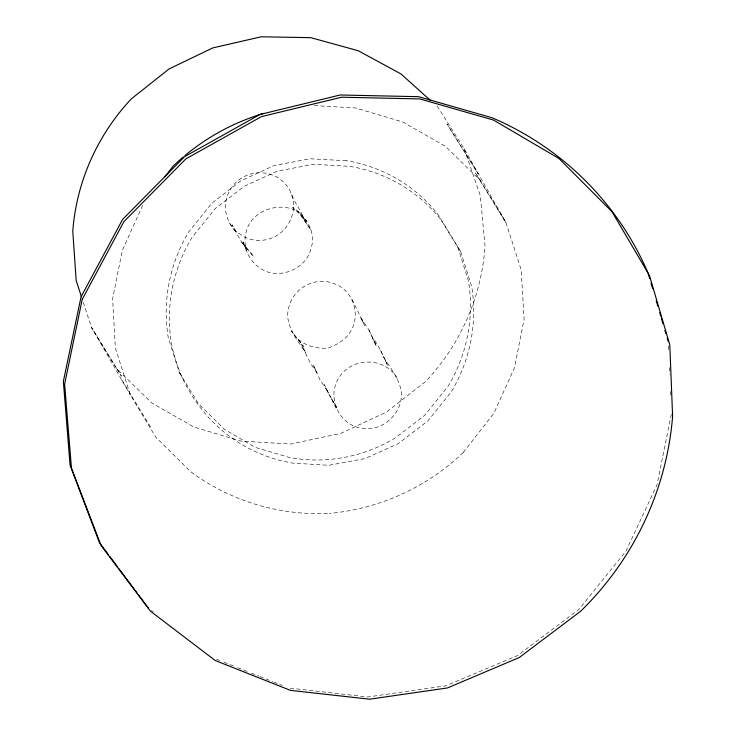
<?xml version="1.0" encoding="UTF-8"?>
<svg xmlns="http://www.w3.org/2000/svg" width="736" height="736" viewBox="0 0 736 736"><rect width="100%" height="100%" fill="white"/><g stroke="black" fill="none" stroke-linecap="round" stroke-linejoin="round"><path stroke-width="0.55" stroke-dasharray="3.68 2.76" d="M671.352 414.248L657.009 484.849L625.94 551.154L578.919 609.417L517.463 655.592L445.639 685.851L367.761 696.983L288.595 687.967M142.72 205.326L122.305 250.396L112.626 298.779L115.386 348.008L130.364 394.965L155.839 437.23L190.753 471.758A218.003 214.066 -29.8 0 0 329.406 513.424M463.284 452.502L493.957 413.098L514.455 367.788L524.124 319.166L521.152 269.762L506 222.732L464.085 148.534L437.708 107.005L435.151 104.705M346.389 160.724L310.114 158.774L274.142 165.545L240.81 180.835L211.729 203.338L188.71 231.96A157.881 155.029 -29.8 0 0 168.231 337.53L179.317 372.526L182.372 377.77M314.355 105.598L355.562 107.962L402.62 121.928L445.179 146.142L480.36 180.467L506 222.732L475.3 172.951L480.36 180.467M216.522 659.226L219.705 660.496M223.946 662.188L233.478 665.988M237.719 667.681L247.259 671.48M251.5 673.173L258.916 676.136M259.983 676.55L272.697 681.628M273.755 682.051L282.238 685.428M300.564 213.33C281.253 199.382 249.072 210.321 245.612 234.6C241.905 252.328 255.033 270.351 272.734 273.222C289.45 275.338 307.666 264.767 311.19 247.765C316.37 232.162 305.707 215.574 292.716 207.377L306.857 221.26L299.846 213.734L310.942 229.926L299.846 213.734M298.494 339.94L303.554 346.398L291.428 331.016C298.715 343.979 314.189 349.48 328.458 348.008C336.83 344.568 345.212 340.161 350.115 332.221C361.1 315.615 353.703 290.702 334.659 283.912C316.793 276.009 294.888 286.874 289.45 305.348C282.826 322.994 296.461 338.762 305.578 352.599L301.521 344.384C306.121 354.08 310.003 364.338 317.023 372.628L312.984 364.458L320.031 379.914L328.495 392.895L324.42 384.615L327.612 391.819L336.564 407.486L327.612 391.819M151.377 610.53L153.198 611.92M83.297 302.367L91.476 327.391L116.831 368.902L152.002 403.116L193.954 427.046L240.838 441.066L290.84 444.001L340.805 433.375L386.326 412.151L425.767 381.441A219.944 215.97 -29.8 0 0 485.033 245.934L480.323 195.721L464.085 148.534M229.899 223.753L235.787 231.15L243.45 236.541A33.948 33.332 -29.8 0 0 273.912 237.102C290.168 229.439 298.089 209.144 290.83 192.611A33.994 33.378 -29.8 0 0 278.788 178.287A34.39 33.764 -29.8 0 0 249.302 174.441A34.206 33.589 -29.8 0 0 228.206 193.66C222.033 206.963 226.578 222.511 236.615 232.585L232.171 224.866L241.325 241.684L247.195 249.752L243.147 241.932L246.919 252.19M397.228 378.341C384.946 356.537 351.385 356.85 338.753 378.028C326.011 398.13 340.06 427.211 364.081 428.416C386.142 431.342 406.953 407.735 400.099 386.382C396.888 375.719 389.73 366.859 383.898 357.503C380.687 350.41 377.329 343.28 372.14 337.373L376.16 345.552L369.03 330.105L360.631 317.326L364.688 325.56L351.642 298.531M116.831 368.902L121.458 376.179L91.476 327.391L130.364 394.965M460.616 251.556L440.809 219.521A149.969 147.264 -29.8 0 0 349.959 166.373L313.867 164.294L277.693 171.037L244.426 186.171L215.197 208.628L192.096 237.277A157.863 155.02 -29.8 0 0 171.332 342.737A156.823 153.99 -29.8 0 0 227.976 435.16A150.07 147.366 -29.8 0 0 292.689 463.091L328.716 465.318L364.964 458.629L398.388 443.55L427.763 421.056L450.956 392.325A157.697 154.854 -29.8 0 0 471.693 286.608L460.616 251.556L437.892 214.277A149.877 147.172 -29.8 0 0 346.398 160.715M179.317 372.526L198.573 403.834L224.416 429.327L255.337 447.424L289.763 457.571A149.785 147.08 -29.8 0 0 395.591 437.745L424.828 415.196L447.957 386.464A157.66 154.818 -29.8 0 0 468.381 280.554L457.231 245.52M121.78 379.877L151.892 429.18M380.53 350.308L387.808 365.81L383.898 357.503M335.993 408.241L331.789 399.409L332.111 400.172M369.03 330.105L376.16 345.552M305.201 221.481C301.65 211.241 294.428 202.842 290.83 192.611M668.628 345.929L668.849 351.624M669.493 367.568L669.76 374.394M670.441 391.478L670.671 397.164M463.275 452.493A218.923 214.976 -29.8 0 1 329.406 513.406M253.193 256.064L241.325 241.684L253.193 256.064M478.253 173.88L447.083 124.108L478.253 173.88"/><path stroke-width="1.1" d="M164.864 176.787L173.172 166.088A218.574 214.627 -29.8 0 1 183.236 157.007M430.026 100.087L400.982 73.94L358.211 50.729L310.822 37.665L261.151 36.8L212.686 47.95L169.096 68.926L131.367 98.826A218.031 214.093 -29.8 0 0 72.772 231.104L76.185 280.6L81.521 296.921M108.321 554.502L99.434 542.616L70.058 465.216L63.36 381.395L81.07 296.774L122.599 219.448L184.497 156.713L259.955 114.476L340.124 94.999L418.462 96.683L492.099 117.769A305.192 299.69 -29.8 0 1 648.085 273.12L649.732 278.613M109.682 556.333L117.199 566.389M118.57 568.21L137.025 592.894M138.386 594.725L148.635 608.433M651.02 283.02L652.639 288.53M656.199 300.656L657.818 306.158M659.76 312.772L660.726 316.075M661.37 318.283L662.989 323.785M664.93 330.4L665.905 333.702M667.193 338.109L668.168 341.412M184.975 155.544A218.574 214.627 -29.8 0 1 263.194 113.537M82.239 299.34L64.621 384.155L71.456 468.032L100.998 545.385L150.383 611.138L215.188 660.496L290.462 690.359L369.601 699.2L447.46 687.948L519.202 657.561L580.584 611.303A307.556 302.008 -29.8 0 0 672.612 416.383L669.797 344.89L649.492 275.577L611.956 211.637L558.909 158.461L493.506 120.06L419.833 98.928L341.596 97.216L261.446 116.628L185.877 158.875L123.878 221.683L82.239 299.34"/></g></svg>
